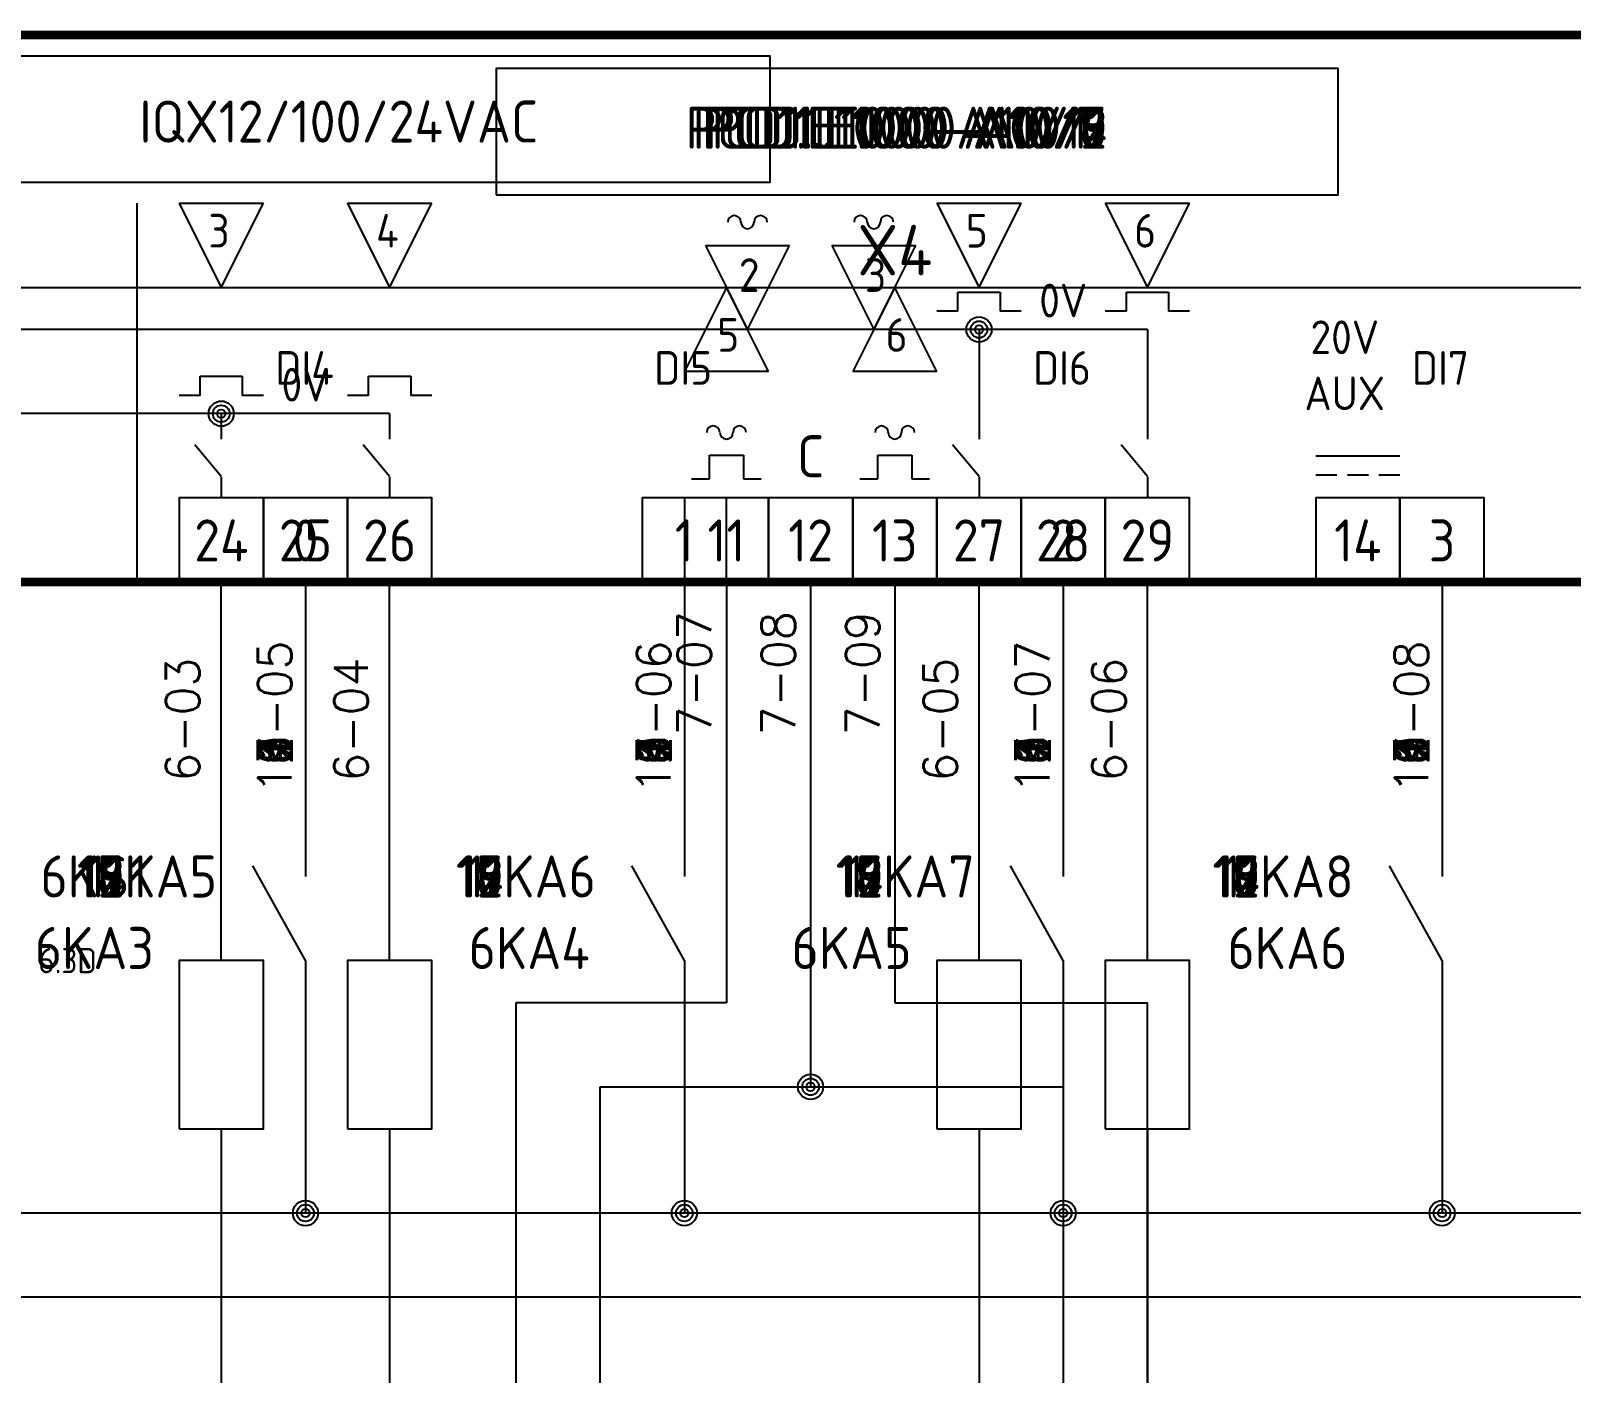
# Model space of a CAD drawing. Extents: x 21 to 418, y 12 to 268.
# Drawn here: x 166.2 to 257.7, y 180.5 to 260.3 of the extents above; entities that cross this region are included whole.
import ezdxf
from ezdxf.enums import TextEntityAlignment as Align

# ---------------------------------------------------------------- set-up
doc = ezdxf.new("R2010")
doc.units = 0
doc.header["$LTSCALE"] = 10
doc.linetypes.add('NASCOSTA2', pattern=[0.1875, 0.125, -0.0625])
doc.layers.get('0').update_dxf_attribs({"linetype": 'CONTINUOUS'})
for name, color, linetype in [('10', 9, 'CONTINUOUS'), ('11', 9, 'CONTINUOUS'), ('12', 9, 'CONTINUOUS'), ('13', 9, 'CONTINUOUS'), ('14', 9, 'CONTINUOUS'), ('15', 9, 'CONTINUOUS'), ('16', 9, 'CONTINUOUS'), ('17', 9, 'CONTINUOUS'), ('18', 9, 'CONTINUOUS'), ('6', 9, 'CONTINUOUS'), ('7', 9, 'CONTINUOUS'), ('8', 9, 'CONTINUOUS'), ('9', 9, 'CONTINUOUS')]:
    doc.layers.add(name, color=color, linetype=linetype)
doc.layers.get('0').freeze()
doc.styles.add('SIMPLEX', font='simplex')
doc.styles.add('SPAC', font='isocp.shx')

# ---------------------------------------------------------------- blocks, each defined once
blk = doc.blocks.new('BLK56')
at = {"color": 7}
for p, q in [((0, 12.5), (0, 17.5)), ((0, 2.5), (0, -2.5))]:
    blk.add_line(p, q, dxfattribs=at)
blk.add_lwpolyline([(-2.5, 2.5), (2.5, 2.5), (2.5, 12.5), (-2.5, 12.5)], close=True, dxfattribs=at)
at = {"color": 4, "style": 'SPAC', "flags": 9}
blk.add_attdef('QUADRO', text='', height=2.5, dxfattribs=at).set_placement((-4, 16), align=Align.RIGHT)
at = {"color": 3, "style": 'SPAC', "width": 0.75, "flags": 8}
blk.add_attdef('PINA1', text='', height=1.75, rotation=90, dxfattribs=at).set_placement((-1, 17.5), align=Align.RIGHT)
at = {"color": 4, "style": 'SPAC'}
blk.add_attdef('NOME', text='', height=2.5, dxfattribs=at).set_placement((-4, 12), align=Align.RIGHT)
at = {"color": 7, "style": 'SPAC', "flags": 9}
for tag, p in [('COSTRUTTORE', (-6, 8.5)), ('TIPO', (-6, 6))]:
    blk.add_attdef(tag, text='', height=1.5, dxfattribs=at).set_placement(p, align=Align.RIGHT)
at = {"color": 6, "style": 'SPAC'}
for tag, p, flags in [('CODICE', (3.5, 3.5), 1), ('OFFSET', (3.5, 2), 9), ('PRES', (3.5, 0.5), 9), ('DESCRIZIONE', (3.5, -1), 9), ('SUPPORTO', (3.5, -2.5), 9), ('PR4', (3.5, -4), 9)]:
    blk.add_attdef(tag, p, '', height=1, dxfattribs=dict(at, flags=flags))
at = {"color": 3, "style": 'SPAC', "width": 0.75, "flags": 8}
blk.add_attdef('PINB1', (-1, -2.5), '', height=1.75, rotation=90, dxfattribs=at)
at = {"color": 7, "style": 'SPAC', "flags": 9}
for tag, p in [('FUNZIONE1', (0, -8.5)), ('FUNZIONE2', (0, -11.5))]:
    blk.add_attdef(tag, text='', height=2, dxfattribs=at).set_placement(p, align=Align.CENTER)
blk = doc.blocks.new('Numero_Filo')
at = {"color": 3, "style": 'SIMPLEX'}
for tag, flags, p in [('SUPPORTO', 9, (-3.287, 2.732)), ('RIP', 1, (-0.923, 2.732)), ('N', 8, (1.077, 0.732))]:
    blk.add_attdef(tag, text='', height=2, rotation=90, dxfattribs=dict(at, flags=flags)).set_placement(p, align=Align.RIGHT)
blk = doc.blocks.new('PUNTO')
for radius in [0.75, 0.5, 0.25]:
    blk.add_circle((0, 0), radius)
blk = doc.blocks.new('NA1_F')
at = {"color": 7}
for p, q in [((0, 0), (0, -5)), ((0, -10), (-3.125, -4.375)), ((0, -10), (0, -15))]:
    blk.add_line(p, q, dxfattribs=at)
at = {"color": 3, "style": 'SPAC', "width": 0.75, "flags": 8}
blk.add_attdef('PINA1', text='', height=1.75, rotation=90, dxfattribs=at).set_placement((-1, 0), align=Align.RIGHT)
at = {"color": 4, "style": 'SPAC'}
blk.add_attdef('NOME', text='', height=2.5, dxfattribs=at).set_placement((-5.25, -5), align=Align.MIDDLE_RIGHT)
at = {"color": 7, "style": 'SPAC'}
for tag, flags, p in [('REG', 8, (-5.25, -10)), ('FUNZIONE1', 9, (-5.25, -12.5)), ('FUNZIONE2', 9, (-5.25, -15))]:
    blk.add_attdef(tag, text='', height=1.5, dxfattribs=dict(at, flags=flags)).set_placement(p, align=Align.MIDDLE_RIGHT)
at = {"color": 3, "style": 'SPAC', "width": 0.75, "flags": 8}
blk.add_attdef('PINB1', (-1, -15), '', height=1.75, rotation=90, dxfattribs=at)
at = {"color": 6, "style": 'SPAC', "flags": 9}
blk.add_attdef('PRES', (1, -14.5), '', height=1, dxfattribs=at)

msp = doc.modelspace()

# ---------------------------------------------------------------- linework, layer by layer
at = {"layer": '10'}
for p, q in [((172.5, 227.5), (172.5, 250)), ((42.5, 245), (372.45, 245)), ((182.5, 227.5), (182.5, 215)), ((205, 227.5), (205, 215)), ((227.5, 227.5), (227.5, 215)), ((250, 227.5), (250, 215)), ((227.5, 202.5), (227.5, 200)), ((250, 202.5), (250, 200)), ((182.5, 200), (182.5, 197.5)), ((205, 200), (205, 197.5)), ((227.5, 200), (227.5, 197.5)), ((250, 200), (250, 197.5)), ((182.5, 197.5), (182.5, 190)), ((205, 197.5), (205, 190)), ((227.5, 197.5), (227.5, 190)), ((250, 197.5), (250, 190))]:
    msp.add_line(p, q, dxfattribs=at)
at = {"layer": '10', "color": 1, "linetype": 'Continuous'}
for p, q in [((407.5, 190), (32.7, 190)), ((407.5, 185), (32.7, 185))]:
    msp.add_line(p, q, dxfattribs=at)
at = {"layer": '10', "const_width": 0.5}
for points in [[(372.45, 260), (34.95, 260)], [(372.45, 227.5), (34.95, 227.5)]]:
    msp.add_lwpolyline(points, dxfattribs=at)
at = {"layer": '10'}
for points in [[(193.825, 250.502), (243.825, 250.502), (243.825, 258.002), (193.825, 258.002)], [(180, 227.5), (185, 227.5), (185, 232.5), (180, 232.5)], [(202.5, 227.5), (207.5, 227.5), (207.5, 232.5), (202.5, 232.5)], [(225, 227.5), (230, 227.5), (230, 232.5), (225, 232.5)], [(247.5, 227.5), (252.5, 227.5), (252.5, 232.5), (247.5, 232.5)]]:
    msp.add_lwpolyline(points, close=True, dxfattribs=at)
at = {"layer": '11'}
for p, q in [((172.5, 227.5), (172.5, 250)), ((42.5, 245), (372.45, 245)), ((182.5, 227.5), (182.5, 215)), ((205, 227.5), (205, 215)), ((227.5, 227.5), (227.5, 215)), ((250, 227.5), (250, 215)), ((227.5, 202.5), (227.5, 200)), ((250, 202.5), (250, 200)), ((182.5, 200), (182.5, 197.5)), ((205, 200), (205, 197.5)), ((227.5, 200), (227.5, 197.5)), ((250, 200), (250, 197.5)), ((182.5, 197.5), (182.5, 190)), ((205, 197.5), (205, 190)), ((227.5, 197.5), (227.5, 190)), ((250, 197.5), (250, 190))]:
    msp.add_line(p, q, dxfattribs=at)
at = {"layer": '11', "color": 1, "linetype": 'Continuous'}
for p, q in [((407.5, 190), (32.7, 190)), ((407.5, 185), (32.7, 185))]:
    msp.add_line(p, q, dxfattribs=at)
at = {"layer": '11', "const_width": 0.5}
for points in [[(372.45, 260), (34.95, 260)], [(372.45, 227.5), (34.95, 227.5)]]:
    msp.add_lwpolyline(points, dxfattribs=at)
at = {"layer": '11'}
for points in [[(193.825, 250.502), (243.825, 250.502), (243.825, 258.002), (193.825, 258.002)], [(180, 227.5), (185, 227.5), (185, 232.5), (180, 232.5)], [(202.5, 227.5), (207.5, 227.5), (207.5, 232.5), (202.5, 232.5)], [(225, 227.5), (230, 227.5), (230, 232.5), (225, 232.5)], [(247.5, 227.5), (252.5, 227.5), (252.5, 232.5), (247.5, 232.5)]]:
    msp.add_lwpolyline(points, close=True, dxfattribs=at)
at = {"layer": '12'}
for p, q in [((172.5, 227.5), (172.5, 250)), ((42.5, 245), (372.45, 245)), ((182.5, 227.5), (182.5, 215)), ((205, 227.5), (205, 215)), ((227.5, 227.5), (227.5, 215)), ((250, 227.5), (250, 215)), ((227.5, 202.5), (227.5, 200)), ((250, 202.5), (250, 200)), ((182.5, 200), (182.5, 197.5)), ((205, 200), (205, 197.5)), ((227.5, 200), (227.5, 197.5)), ((250, 200), (250, 197.5)), ((182.5, 197.5), (182.5, 190)), ((205, 197.5), (205, 190)), ((227.5, 197.5), (227.5, 190)), ((250, 197.5), (250, 190))]:
    msp.add_line(p, q, dxfattribs=at)
at = {"layer": '12', "color": 1, "linetype": 'Continuous'}
for p, q in [((407.5, 190), (32.7, 190)), ((407.5, 185), (32.7, 185))]:
    msp.add_line(p, q, dxfattribs=at)
at = {"layer": '12', "const_width": 0.5}
for points in [[(372.45, 260), (34.95, 260)], [(372.45, 227.5), (34.95, 227.5)]]:
    msp.add_lwpolyline(points, dxfattribs=at)
at = {"layer": '12'}
for points in [[(193.825, 250.502), (243.825, 250.502), (243.825, 258.002), (193.825, 258.002)], [(180, 227.5), (185, 227.5), (185, 232.5), (180, 232.5)], [(202.5, 227.5), (207.5, 227.5), (207.5, 232.5), (202.5, 232.5)], [(225, 227.5), (230, 227.5), (230, 232.5), (225, 232.5)], [(247.5, 227.5), (252.5, 227.5), (252.5, 232.5), (247.5, 232.5)]]:
    msp.add_lwpolyline(points, close=True, dxfattribs=at)
at = {"layer": '13'}
for p, q in [((172.5, 227.5), (172.5, 250)), ((42.5, 245), (372.45, 245)), ((182.5, 227.5), (182.5, 215)), ((205, 227.5), (205, 215)), ((227.5, 227.5), (227.5, 215)), ((250, 227.5), (250, 215)), ((227.5, 202.5), (227.5, 200)), ((250, 202.5), (250, 200)), ((182.5, 200), (182.5, 197.5)), ((205, 200), (205, 197.5)), ((227.5, 200), (227.5, 197.5)), ((250, 200), (250, 197.5)), ((182.5, 197.5), (182.5, 190)), ((205, 197.5), (205, 190)), ((227.5, 197.5), (227.5, 190)), ((250, 197.5), (250, 190))]:
    msp.add_line(p, q, dxfattribs=at)
at = {"layer": '13', "color": 1, "linetype": 'Continuous'}
for p, q in [((407.5, 190), (32.7, 190)), ((407.5, 185), (32.7, 185))]:
    msp.add_line(p, q, dxfattribs=at)
at = {"layer": '13', "const_width": 0.5}
for points in [[(372.45, 260), (34.95, 260)], [(372.45, 227.5), (34.95, 227.5)]]:
    msp.add_lwpolyline(points, dxfattribs=at)
at = {"layer": '13'}
for points in [[(193.825, 250.502), (243.825, 250.502), (243.825, 258.002), (193.825, 258.002)], [(180, 227.5), (185, 227.5), (185, 232.5), (180, 232.5)], [(202.5, 227.5), (207.5, 227.5), (207.5, 232.5), (202.5, 232.5)], [(225, 227.5), (230, 227.5), (230, 232.5), (225, 232.5)], [(247.5, 227.5), (252.5, 227.5), (252.5, 232.5), (247.5, 232.5)]]:
    msp.add_lwpolyline(points, close=True, dxfattribs=at)
at = {"layer": '14'}
for p, q in [((172.5, 227.5), (172.5, 250)), ((42.5, 245), (372.45, 245)), ((182.5, 227.5), (182.5, 215)), ((205, 227.5), (205, 215)), ((227.5, 227.5), (227.5, 215)), ((250, 227.5), (250, 215)), ((227.5, 202.5), (227.5, 200)), ((250, 202.5), (250, 200)), ((182.5, 200), (182.5, 197.5)), ((205, 200), (205, 197.5)), ((227.5, 200), (227.5, 197.5)), ((250, 200), (250, 197.5)), ((182.5, 197.5), (182.5, 190)), ((205, 197.5), (205, 190)), ((227.5, 197.5), (227.5, 190)), ((250, 197.5), (250, 190))]:
    msp.add_line(p, q, dxfattribs=at)
at = {"layer": '14', "color": 1, "linetype": 'Continuous'}
for p, q in [((407.5, 190), (32.7, 190)), ((407.5, 185), (32.7, 185))]:
    msp.add_line(p, q, dxfattribs=at)
at = {"layer": '14', "const_width": 0.5}
for points in [[(372.45, 260), (34.95, 260)], [(372.45, 227.5), (34.95, 227.5)]]:
    msp.add_lwpolyline(points, dxfattribs=at)
at = {"layer": '14'}
for points in [[(193.825, 250.502), (243.825, 250.502), (243.825, 258.002), (193.825, 258.002)], [(180, 227.5), (185, 227.5), (185, 232.5), (180, 232.5)], [(202.5, 227.5), (207.5, 227.5), (207.5, 232.5), (202.5, 232.5)], [(225, 227.5), (230, 227.5), (230, 232.5), (225, 232.5)], [(247.5, 227.5), (252.5, 227.5), (252.5, 232.5), (247.5, 232.5)]]:
    msp.add_lwpolyline(points, close=True, dxfattribs=at)
at = {"layer": '15'}
for p, q in [((172.5, 227.5), (172.5, 250)), ((42.5, 245), (372.45, 245)), ((182.5, 227.5), (182.5, 215)), ((205, 227.5), (205, 215)), ((227.5, 227.5), (227.5, 215)), ((250, 227.5), (250, 215)), ((227.5, 202.5), (227.5, 200)), ((250, 202.5), (250, 200)), ((182.5, 200), (182.5, 197.5)), ((205, 200), (205, 197.5)), ((227.5, 200), (227.5, 197.5)), ((250, 200), (250, 197.5)), ((182.5, 197.5), (182.5, 190)), ((205, 197.5), (205, 190)), ((227.5, 197.5), (227.5, 190)), ((250, 197.5), (250, 190))]:
    msp.add_line(p, q, dxfattribs=at)
at = {"layer": '15', "color": 1, "linetype": 'Continuous'}
for p, q in [((407.5, 190), (32.7, 190)), ((407.5, 185), (32.7, 185))]:
    msp.add_line(p, q, dxfattribs=at)
at = {"layer": '15', "const_width": 0.5}
for points in [[(372.45, 260), (34.95, 260)], [(372.45, 227.5), (34.95, 227.5)]]:
    msp.add_lwpolyline(points, dxfattribs=at)
at = {"layer": '15'}
for points in [[(193.825, 250.502), (243.825, 250.502), (243.825, 258.002), (193.825, 258.002)], [(180, 227.5), (185, 227.5), (185, 232.5), (180, 232.5)], [(202.5, 227.5), (207.5, 227.5), (207.5, 232.5), (202.5, 232.5)], [(225, 227.5), (230, 227.5), (230, 232.5), (225, 232.5)], [(247.5, 227.5), (252.5, 227.5), (252.5, 232.5), (247.5, 232.5)]]:
    msp.add_lwpolyline(points, close=True, dxfattribs=at)
at = {"layer": '16'}
for p, q in [((172.5, 227.5), (172.5, 250)), ((42.5, 245), (372.45, 245)), ((182.5, 227.5), (182.5, 215)), ((205, 227.5), (205, 215)), ((227.5, 227.5), (227.5, 215)), ((250, 227.5), (250, 215)), ((227.5, 202.5), (227.5, 200)), ((250, 202.5), (250, 200)), ((182.5, 200), (182.5, 197.5)), ((205, 200), (205, 197.5)), ((227.5, 200), (227.5, 197.5)), ((250, 200), (250, 197.5)), ((182.5, 197.5), (182.5, 190)), ((205, 197.5), (205, 190)), ((227.5, 197.5), (227.5, 190)), ((250, 197.5), (250, 190))]:
    msp.add_line(p, q, dxfattribs=at)
at = {"layer": '16', "color": 1, "linetype": 'Continuous'}
for p, q in [((407.5, 190), (32.7, 190)), ((407.5, 185), (32.7, 185))]:
    msp.add_line(p, q, dxfattribs=at)
at = {"layer": '16', "const_width": 0.5}
for points in [[(372.45, 260), (34.95, 260)], [(372.45, 227.5), (34.95, 227.5)]]:
    msp.add_lwpolyline(points, dxfattribs=at)
at = {"layer": '16'}
for points in [[(193.825, 250.502), (243.825, 250.502), (243.825, 258.002), (193.825, 258.002)], [(180, 227.5), (185, 227.5), (185, 232.5), (180, 232.5)], [(202.5, 227.5), (207.5, 227.5), (207.5, 232.5), (202.5, 232.5)], [(225, 227.5), (230, 227.5), (230, 232.5), (225, 232.5)], [(247.5, 227.5), (252.5, 227.5), (252.5, 232.5), (247.5, 232.5)]]:
    msp.add_lwpolyline(points, close=True, dxfattribs=at)
at = {"layer": '17'}
for p, q in [((172.5, 227.5), (172.5, 250)), ((42.5, 245), (372.45, 245)), ((182.5, 227.5), (182.5, 215)), ((205, 227.5), (205, 215)), ((227.5, 227.5), (227.5, 215)), ((250, 227.5), (250, 215)), ((227.5, 202.5), (227.5, 200)), ((250, 202.5), (250, 200)), ((182.5, 200), (182.5, 197.5)), ((205, 200), (205, 197.5)), ((227.5, 200), (227.5, 197.5)), ((250, 200), (250, 197.5)), ((182.5, 197.5), (182.5, 190)), ((205, 197.5), (205, 190)), ((227.5, 197.5), (227.5, 190)), ((250, 197.5), (250, 190))]:
    msp.add_line(p, q, dxfattribs=at)
at = {"layer": '17', "color": 1, "linetype": 'Continuous'}
for p, q in [((407.5, 190), (32.7, 190)), ((407.5, 185), (32.7, 185))]:
    msp.add_line(p, q, dxfattribs=at)
at = {"layer": '17', "const_width": 0.5}
for points in [[(372.45, 260), (34.95, 260)], [(372.45, 227.5), (34.95, 227.5)]]:
    msp.add_lwpolyline(points, dxfattribs=at)
at = {"layer": '17'}
for points in [[(193.825, 250.502), (243.825, 250.502), (243.825, 258.002), (193.825, 258.002)], [(180, 227.5), (185, 227.5), (185, 232.5), (180, 232.5)], [(202.5, 227.5), (207.5, 227.5), (207.5, 232.5), (202.5, 232.5)], [(225, 227.5), (230, 227.5), (230, 232.5), (225, 232.5)], [(247.5, 227.5), (252.5, 227.5), (252.5, 232.5), (247.5, 232.5)]]:
    msp.add_lwpolyline(points, close=True, dxfattribs=at)
at = {"layer": '18'}
for p, q in [((172.5, 227.5), (172.5, 250)), ((42.5, 245), (372.45, 245)), ((182.5, 227.5), (182.5, 215)), ((205, 227.5), (205, 215)), ((227.5, 227.5), (227.5, 215)), ((250, 227.5), (250, 215)), ((227.5, 202.5), (227.5, 200)), ((250, 202.5), (250, 200)), ((182.5, 200), (182.5, 197.5)), ((205, 200), (205, 197.5)), ((227.5, 200), (227.5, 197.5)), ((250, 200), (250, 197.5)), ((182.5, 197.5), (182.5, 190)), ((205, 197.5), (205, 190)), ((227.5, 197.5), (227.5, 190)), ((250, 197.5), (250, 190))]:
    msp.add_line(p, q, dxfattribs=at)
at = {"layer": '18', "color": 1, "linetype": 'Continuous'}
for p, q in [((407.5, 190), (32.7, 190)), ((407.5, 185), (32.7, 185))]:
    msp.add_line(p, q, dxfattribs=at)
at = {"layer": '18', "const_width": 0.5}
for points in [[(372.45, 260), (34.95, 260)], [(372.45, 227.5), (34.95, 227.5)]]:
    msp.add_lwpolyline(points, dxfattribs=at)
at = {"layer": '18'}
for points in [[(193.825, 250.502), (243.825, 250.502), (243.825, 258.002), (193.825, 258.002)], [(180, 227.5), (185, 227.5), (185, 232.5), (180, 232.5)], [(202.5, 227.5), (207.5, 227.5), (207.5, 232.5), (202.5, 232.5)], [(225, 227.5), (230, 227.5), (230, 232.5), (225, 232.5)], [(247.5, 227.5), (252.5, 227.5), (252.5, 232.5), (247.5, 232.5)]]:
    msp.add_lwpolyline(points, close=True, dxfattribs=at)
at = {"layer": '6'}
for p, q in [((175, 250), (180, 250)), ((175, 250), (177.5, 245)), ((177.5, 245), (180, 250)), ((185, 250), (190, 250)), ((185, 250), (187.5, 245)), ((187.5, 245), (190, 250)), ((220, 250), (225, 250)), ((220, 250), (222.5, 245)), ((222.5, 245), (225, 250)), ((230, 250), (235, 250)), ((230, 250), (232.5, 245)), ((232.5, 245), (235, 250)), ((221.25, 243.584), (221.25, 244.725)), ((221.25, 244.725), (223.75, 244.725)), ((223.75, 244.725), (223.75, 243.584)), ((231.25, 243.584), (231.25, 244.725)), ((231.25, 244.725), (233.75, 244.725)), ((233.75, 244.725), (233.75, 243.584)), ((221.25, 243.584), (220, 243.584)), ((225, 243.584), (223.75, 243.584)), ((231.25, 243.584), (230, 243.584)), ((235, 243.584), (233.75, 243.584)), ((232.5, 242.5), (102.5, 242.5)), ((222.5, 242.5), (222.5, 235.978)), ((232.5, 242.5), (232.5, 235.978)), ((176.25, 238.584), (176.25, 239.725)), ((176.25, 239.725), (178.75, 239.725)), ((178.75, 239.725), (178.75, 238.584)), ((186.25, 238.584), (186.25, 239.725)), ((186.25, 239.725), (188.75, 239.725)), ((188.75, 239.725), (188.75, 238.584)), ((176.25, 238.584), (175, 238.584)), ((180, 238.584), (178.75, 238.584)), ((186.25, 238.584), (185, 238.584)), ((190, 238.584), (188.75, 238.584)), ((187.5, 237.5), (107.5, 237.5)), ((177.5, 237.5), (177.5, 235.978)), ((187.5, 237.5), (187.5, 235.978)), ((177.5, 233.762), (175.933, 235.657)), ((187.5, 233.762), (185.933, 235.657)), ((222.5, 233.762), (220.933, 235.657)), ((232.5, 233.762), (230.933, 235.657)), ((177.5, 233.738), (177.5, 232.5)), ((187.5, 233.738), (187.5, 232.5)), ((222.5, 233.738), (222.5, 232.5)), ((232.5, 233.738), (232.5, 232.5)), ((177.5, 210), (177.5, 227.5)), ((187.5, 210), (187.5, 227.5)), ((222.5, 210), (222.5, 227.5)), ((232.5, 210), (232.5, 227.5))]:
    msp.add_line(p, q, dxfattribs=at)
at = {"layer": '6', "color": 1, "linetype": 'Continuous'}
for p, q in [((177.5, 190), (177.5, 162.5)), ((187.5, 190), (187.5, 162.5)), ((222.5, 190), (222.5, 162.5)), ((232.5, 190), (232.5, 162.5))]:
    msp.add_line(p, q, dxfattribs=at)
at = {"layer": '6', "const_width": 0.5}
for points in [[(312.6, 260), (69.95, 260)], [(312.6, 227.5), (69.95, 227.5)]]:
    msp.add_lwpolyline(points, dxfattribs=at)
at = {"layer": '6'}
for points in [[(160.1, 251.25), (210.1, 251.25), (210.1, 258.75), (160.1, 258.75)], [(175, 227.5), (180, 227.5), (180, 232.5), (175, 232.5)], [(180, 227.5), (185, 227.5), (185, 232.5), (180, 232.5)], [(185, 227.5), (190, 227.5), (190, 232.5), (185, 232.5)], [(220, 227.5), (225, 227.5), (225, 232.5), (220, 232.5)], [(225, 227.5), (230, 227.5), (230, 232.5), (225, 232.5)], [(230, 227.5), (235, 227.5), (235, 232.5), (230, 232.5)]]:
    msp.add_lwpolyline(points, close=True, dxfattribs=at)
at = {"layer": '7'}
for p, q in [((206.25, 247.5), (211.25, 247.5)), ((206.25, 247.5), (208.75, 242.5)), ((208.75, 242.5), (211.25, 247.5)), ((213.75, 247.5), (218.75, 247.5)), ((213.75, 247.5), (216.25, 242.5)), ((216.25, 242.5), (218.75, 247.5)), ((207.5, 245), (205, 240)), ((210, 240), (207.5, 245)), ((217.5, 245), (215, 240)), ((220, 240), (217.5, 245)), ((210, 240), (205, 240)), ((220, 240), (215, 240)), ((206.491, 233.624), (206.491, 235.035)), ((206.491, 235.035), (208.509, 235.035)), ((208.509, 235.035), (208.509, 233.624)), ((216.491, 233.624), (216.491, 235.035)), ((216.491, 235.035), (218.509, 235.035)), ((218.509, 235.035), (218.509, 233.624)), ((242.5, 235), (247.5, 235)), ((205.431, 233.624), (206.491, 233.624)), ((208.509, 233.624), (209.569, 233.624)), ((215.431, 233.624), (216.491, 233.624)), ((218.509, 233.624), (219.569, 233.624)), ((207.5, 227.5), (207.5, 202.5)), ((212.5, 227.5), (212.5, 197.5)), ((217.5, 227.5), (217.5, 202.5)), ((207.5, 202.5), (195, 202.5)), ((195, 202.5), (195, 115)), ((217.5, 202.5), (232.5, 202.5)), ((232.5, 115), (232.5, 202.5)), ((200, 197.5), (227.5, 197.5)), ((200, 115), (200, 197.5)), ((227.5, 197.5), (227.5, 115))]:
    msp.add_line(p, q, dxfattribs=at)
at = {"layer": '7', "linetype": 'NASCOSTA2'}
msp.add_line((242.5, 233.875), (247.5, 233.875), dxfattribs=at)
at = {"layer": '7', "const_width": 0.5}
for points in [[(312.6, 260), (69.95, 260)], [(312.6, 227.5), (69.95, 227.5)]]:
    msp.add_lwpolyline(points, dxfattribs=at)
at = {"layer": '7'}
for points in [[(160.1, 251.25), (210.1, 251.25), (210.1, 258.75), (160.1, 258.75)], [(205, 227.5), (210, 227.5), (210, 232.5), (205, 232.5)], [(210, 227.5), (215, 227.5), (215, 232.5), (210, 232.5)], [(215, 227.5), (220, 227.5), (220, 232.5), (215, 232.5)], [(242.5, 227.5), (247.5, 227.5), (247.5, 232.5), (242.5, 232.5)]]:
    msp.add_lwpolyline(points, close=True, dxfattribs=at)
for centre, start, end in [((207.969, 248.882), 0, 180), ((208.75, 248.882), 180, 0), ((209.531, 248.882), 0, 180), ((215.469, 248.882), 0, 180), ((216.25, 248.882), 180, 0), ((217.031, 248.882), 0, 180), ((206.719, 236.382), 0, 180), ((207.5, 236.382), 180, 0), ((208.281, 236.382), 0, 180), ((216.719, 236.382), 0, 180), ((217.5, 236.382), 180, 0), ((218.281, 236.382), 0, 180)]:
    msp.add_arc(centre, 0.39, start, end, dxfattribs=at)
at = {"layer": '8'}
for p, q in [((172.5, 227.5), (172.5, 250)), ((42.5, 245), (372.45, 245)), ((182.5, 227.5), (182.5, 215)), ((205, 227.5), (205, 215)), ((227.5, 227.5), (227.5, 215)), ((250, 227.5), (250, 215)), ((227.5, 202.5), (227.5, 200)), ((250, 202.5), (250, 200)), ((182.5, 200), (182.5, 197.5)), ((205, 200), (205, 197.5)), ((227.5, 200), (227.5, 197.5)), ((250, 200), (250, 197.5)), ((182.5, 197.5), (182.5, 190)), ((205, 197.5), (205, 190)), ((227.5, 197.5), (227.5, 190)), ((250, 197.5), (250, 190))]:
    msp.add_line(p, q, dxfattribs=at)
at = {"layer": '8', "color": 1, "linetype": 'Continuous'}
for p, q in [((407.5, 190), (32.7, 190)), ((407.5, 185), (32.7, 185))]:
    msp.add_line(p, q, dxfattribs=at)
at = {"layer": '8', "const_width": 0.5}
for points in [[(372.45, 260), (34.95, 260)], [(372.45, 227.5), (34.95, 227.5)]]:
    msp.add_lwpolyline(points, dxfattribs=at)
at = {"layer": '8'}
for points in [[(193.825, 250.502), (243.825, 250.502), (243.825, 258.002), (193.825, 258.002)], [(180, 227.5), (185, 227.5), (185, 232.5), (180, 232.5)], [(202.5, 227.5), (207.5, 227.5), (207.5, 232.5), (202.5, 232.5)], [(225, 227.5), (230, 227.5), (230, 232.5), (225, 232.5)], [(247.5, 227.5), (252.5, 227.5), (252.5, 232.5), (247.5, 232.5)]]:
    msp.add_lwpolyline(points, close=True, dxfattribs=at)
at = {"layer": '9'}
for p, q in [((172.5, 227.5), (172.5, 250)), ((42.5, 245), (372.45, 245)), ((182.5, 227.5), (182.5, 215)), ((205, 227.5), (205, 215)), ((227.5, 227.5), (227.5, 215)), ((250, 227.5), (250, 215)), ((227.5, 202.5), (227.5, 200)), ((250, 202.5), (250, 200)), ((182.5, 200), (182.5, 197.5)), ((205, 200), (205, 197.5)), ((227.5, 200), (227.5, 197.5)), ((250, 200), (250, 197.5)), ((182.5, 197.5), (182.5, 190)), ((205, 197.5), (205, 190)), ((227.5, 197.5), (227.5, 190)), ((250, 197.5), (250, 190))]:
    msp.add_line(p, q, dxfattribs=at)
at = {"layer": '9', "color": 1, "linetype": 'Continuous'}
for p, q in [((407.5, 190), (32.7, 190)), ((407.5, 185), (32.7, 185))]:
    msp.add_line(p, q, dxfattribs=at)
at = {"layer": '9', "const_width": 0.5}
for points in [[(372.45, 260), (34.95, 260)], [(372.45, 227.5), (34.95, 227.5)]]:
    msp.add_lwpolyline(points, dxfattribs=at)
at = {"layer": '9'}
for points in [[(193.825, 250.502), (243.825, 250.502), (243.825, 258.002), (193.825, 258.002)], [(180, 227.5), (185, 227.5), (185, 232.5), (180, 232.5)], [(202.5, 227.5), (207.5, 227.5), (207.5, 232.5), (202.5, 232.5)], [(225, 227.5), (230, 227.5), (230, 232.5), (225, 232.5)], [(247.5, 227.5), (252.5, 227.5), (252.5, 232.5), (247.5, 232.5)]]:
    msp.add_lwpolyline(points, close=True, dxfattribs=at)

# ---------------------------------------------------------------- block references
at = {"layer": '10'}
for name, p, values in [('Numero_Filo', (180.6, 223.285), {'N': '10-05'}), ('Numero_Filo', (203.1, 223.285), {'N': '10-06'}), ('Numero_Filo', (225.6, 223.285), {'N': '10-07'}), ('Numero_Filo', (248.1, 223.285), {'N': '10-08'}), ('NA1_F', (182.5, 215), {'NOME': '10KA5'}), ('NA1_F', (205, 215), {'NOME': '10KA6'}), ('NA1_F', (227.5, 215), {'NOME': '10KA7'}), ('NA1_F', (250, 215), {'NOME': '10KA8'})]:
    msp.add_blockref(name, p, dxfattribs=at).add_auto_attribs(values)
for p in [(182.5, 190), (205, 190), (227.5, 190), (250, 190)]:
    msp.add_blockref('PUNTO', p, dxfattribs=at)
at = {"layer": '11'}
for name, p, values in [('Numero_Filo', (180.6, 223.285), {'N': '11-05'}), ('Numero_Filo', (203.1, 223.285), {'N': '11-06'}), ('Numero_Filo', (225.6, 223.285), {'N': '11-07'}), ('Numero_Filo', (248.1, 223.285), {'N': '11-08'}), ('NA1_F', (182.5, 215), {'NOME': '11KA5'}), ('NA1_F', (205, 215), {'NOME': '11KA6'}), ('NA1_F', (227.5, 215), {'NOME': '11KA7'}), ('NA1_F', (250, 215), {'NOME': '11KA8'})]:
    msp.add_blockref(name, p, dxfattribs=at).add_auto_attribs(values)
for p in [(182.5, 190), (205, 190), (227.5, 190), (250, 190)]:
    msp.add_blockref('PUNTO', p, dxfattribs=at)
at = {"layer": '12'}
for name, p, values in [('Numero_Filo', (180.6, 223.285), {'N': '12-05'}), ('Numero_Filo', (203.1, 223.285), {'N': '12-06'}), ('Numero_Filo', (225.6, 223.285), {'N': '12-07'}), ('Numero_Filo', (248.1, 223.285), {'N': '12-08'}), ('NA1_F', (182.5, 215), {'NOME': '12KA5'}), ('NA1_F', (205, 215), {'NOME': '12KA6'}), ('NA1_F', (227.5, 215), {'NOME': '12KA7'}), ('NA1_F', (250, 215), {'NOME': '12KA8'})]:
    msp.add_blockref(name, p, dxfattribs=at).add_auto_attribs(values)
for p in [(182.5, 190), (205, 190), (227.5, 190), (250, 190)]:
    msp.add_blockref('PUNTO', p, dxfattribs=at)
at = {"layer": '13'}
for name, p, values in [('Numero_Filo', (180.6, 223.285), {'N': '13-05'}), ('Numero_Filo', (203.1, 223.285), {'N': '13-06'}), ('Numero_Filo', (225.6, 223.285), {'N': '13-07'}), ('Numero_Filo', (248.1, 223.285), {'N': '13-08'}), ('NA1_F', (182.5, 215), {'NOME': '13KA5'}), ('NA1_F', (205, 215), {'NOME': '13KA6'}), ('NA1_F', (227.5, 215), {'NOME': '13KA7'}), ('NA1_F', (250, 215), {'NOME': '13KA8'})]:
    msp.add_blockref(name, p, dxfattribs=at).add_auto_attribs(values)
for p in [(182.5, 190), (205, 190), (227.5, 190), (250, 190)]:
    msp.add_blockref('PUNTO', p, dxfattribs=at)
at = {"layer": '14'}
for name, p, values in [('Numero_Filo', (180.6, 223.285), {'N': '14-05'}), ('Numero_Filo', (203.1, 223.285), {'N': '14-06'}), ('Numero_Filo', (225.6, 223.285), {'N': '14-07'}), ('Numero_Filo', (248.1, 223.285), {'N': '14-08'}), ('NA1_F', (182.5, 215), {'NOME': '14KA5'}), ('NA1_F', (205, 215), {'NOME': '14KA6'}), ('NA1_F', (227.5, 215), {'NOME': '14KA7'}), ('NA1_F', (250, 215), {'NOME': '14KA8'})]:
    msp.add_blockref(name, p, dxfattribs=at).add_auto_attribs(values)
for p in [(182.5, 190), (205, 190), (227.5, 190), (250, 190)]:
    msp.add_blockref('PUNTO', p, dxfattribs=at)
at = {"layer": '15'}
for name, p, values in [('Numero_Filo', (180.6, 223.285), {'N': '15-05'}), ('Numero_Filo', (203.1, 223.285), {'N': '15-06'}), ('Numero_Filo', (225.6, 223.285), {'N': '15-07'}), ('Numero_Filo', (248.1, 223.285), {'N': '15-08'}), ('NA1_F', (182.5, 215), {'NOME': '15KA5'}), ('NA1_F', (205, 215), {'NOME': '15KA6'}), ('NA1_F', (227.5, 215), {'NOME': '15KA7'}), ('NA1_F', (250, 215), {'NOME': '15KA8'})]:
    msp.add_blockref(name, p, dxfattribs=at).add_auto_attribs(values)
for p in [(182.5, 190), (205, 190), (227.5, 190), (250, 190)]:
    msp.add_blockref('PUNTO', p, dxfattribs=at)
at = {"layer": '16'}
for name, p, values in [('Numero_Filo', (180.6, 223.285), {'N': '16-05'}), ('Numero_Filo', (203.1, 223.285), {'N': '16-06'}), ('Numero_Filo', (225.6, 223.285), {'N': '16-07'}), ('Numero_Filo', (248.1, 223.285), {'N': '16-08'}), ('NA1_F', (182.5, 215), {'NOME': '16KA5'}), ('NA1_F', (205, 215), {'NOME': '16KA6'}), ('NA1_F', (227.5, 215), {'NOME': '16KA7'}), ('NA1_F', (250, 215), {'NOME': '16KA8'})]:
    msp.add_blockref(name, p, dxfattribs=at).add_auto_attribs(values)
for p in [(182.5, 190), (205, 190), (227.5, 190), (250, 190)]:
    msp.add_blockref('PUNTO', p, dxfattribs=at)
at = {"layer": '17'}
for name, p, values in [('Numero_Filo', (180.6, 223.285), {'N': '17-05'}), ('Numero_Filo', (203.1, 223.285), {'N': '17-06'}), ('Numero_Filo', (225.6, 223.285), {'N': '17-07'}), ('Numero_Filo', (248.1, 223.285), {'N': '17-08'}), ('NA1_F', (182.5, 215), {'NOME': '17KA5'}), ('NA1_F', (205, 215), {'NOME': '17KA6'}), ('NA1_F', (227.5, 215), {'NOME': '17KA7'}), ('NA1_F', (250, 215), {'NOME': '17KA8'})]:
    msp.add_blockref(name, p, dxfattribs=at).add_auto_attribs(values)
for p in [(182.5, 190), (205, 190), (227.5, 190), (250, 190)]:
    msp.add_blockref('PUNTO', p, dxfattribs=at)
at = {"layer": '18'}
for name, p, values in [('Numero_Filo', (180.6, 223.285), {'N': '18-05'}), ('Numero_Filo', (203.1, 223.285), {'N': '18-06'}), ('Numero_Filo', (225.6, 223.285), {'N': '18-07'}), ('Numero_Filo', (248.1, 223.285), {'N': '18-08'}), ('NA1_F', (182.5, 215), {'NOME': '18KA5'}), ('NA1_F', (205, 215), {'NOME': '18KA6'}), ('NA1_F', (227.5, 215), {'NOME': '18KA7'}), ('NA1_F', (250, 215), {'NOME': '18KA8'})]:
    msp.add_blockref(name, p, dxfattribs=at).add_auto_attribs(values)
for p in [(182.5, 190), (205, 190), (227.5, 190), (250, 190)]:
    msp.add_blockref('PUNTO', p, dxfattribs=at)
at = {"layer": '6'}
for p in [(222.5, 242.5), (177.5, 237.5)]:
    msp.add_blockref('PUNTO', p, dxfattribs=at)
for name, p, values in [('Numero_Filo', (175.134, 222.267), {'N': '6-03'}), ('Numero_Filo', (185.134, 222.267), {'N': '6-04'}), ('Numero_Filo', (220.134, 222.267), {'N': '6-05'}), ('Numero_Filo', (230.134, 222.267), {'N': '6-06'}), ('BLK56', (177.5, 192.5), {'NOME': '6KA3'}), ('BLK56', (222.5, 192.5), {'NOME': '6KA5'})]:
    msp.add_blockref(name, p, dxfattribs=at).add_auto_attribs(values)
ref = msp.add_blockref('BLK56', (187.5, 192.5), dxfattribs=at)
ref.add_attrib('NOME', '6KA4', dxfattribs={"layer": '0', "color": 4, "height": 2.5, "style": 'SPAC'}).set_placement((199.379, 204.5), align=Align.RIGHT)
ref = msp.add_blockref('BLK56', (232.5, 192.5), dxfattribs=at)
ref.add_attrib('NOME', '6KA6', dxfattribs={"layer": '0', "color": 4, "height": 2.5, "style": 'SPAC'}).set_placement((244.379, 204.5), align=Align.RIGHT)
at = {"layer": '7'}
for p, values in [((205.51, 225.024), {'N': '7-07'}), ((210.51, 225.024), {'N': '7-08'}), ((215.51, 225.024), {'N': '7-09'})]:
    msp.add_blockref('Numero_Filo', p, dxfattribs=at).add_auto_attribs(values)
ref = msp.add_blockref('NA1_F', (162.5, 215), dxfattribs=at)
ref.add_attrib('NOME', '6KS1', dxfattribs={"layer": '0', "color": 4, "height": 2.5, "style": 'SPAC'}).set_placement((173.137, 210), align=Align.MIDDLE_RIGHT)
ref.add_attrib('REG', '6.3D', dxfattribs={"layer": '0', "color": 7, "height": 1.5, "style": 'SPAC', "flags": 8}).set_placement((170.115, 205), align=Align.MIDDLE_RIGHT)
msp.add_blockref('PUNTO', (212.5, 197.5), dxfattribs=at)
at = {"layer": '8'}
for name, p, values in [('Numero_Filo', (180.6, 223.285), {'N': '8-05'}), ('Numero_Filo', (203.1, 223.285), {'N': '8-06'}), ('Numero_Filo', (225.6, 223.285), {'N': '8-07'}), ('Numero_Filo', (248.1, 223.285), {'N': '8-08'}), ('NA1_F', (182.5, 215), {'NOME': '8KA5'}), ('NA1_F', (205, 215), {'NOME': '8KA6'}), ('NA1_F', (227.5, 215), {'NOME': '8KA7'}), ('NA1_F', (250, 215), {'NOME': '8KA8'})]:
    msp.add_blockref(name, p, dxfattribs=at).add_auto_attribs(values)
for p in [(182.5, 190), (205, 190), (227.5, 190), (250, 190)]:
    msp.add_blockref('PUNTO', p, dxfattribs=at)
at = {"layer": '9'}
for name, p, values in [('Numero_Filo', (180.6, 223.285), {'N': '9-05'}), ('Numero_Filo', (203.1, 223.285), {'N': '9-06'}), ('Numero_Filo', (225.6, 223.285), {'N': '9-07'}), ('Numero_Filo', (248.1, 223.285), {'N': '9-08'}), ('NA1_F', (182.5, 215), {'NOME': '9KA5'}), ('NA1_F', (205, 215), {'NOME': '9KA6'}), ('NA1_F', (227.5, 215), {'NOME': '9KA7'}), ('NA1_F', (250, 215), {'NOME': '9KA8'})]:
    msp.add_blockref(name, p, dxfattribs=at).add_auto_attribs(values)
for p in [(182.5, 190), (205, 190), (227.5, 190), (250, 190)]:
    msp.add_blockref('PUNTO', p, dxfattribs=at)

# ---------------------------------------------------------------- texts
at = {"layer": '10', "width": 5, "attachment_point": 1, "style": 'SPAC'}
for s, insert, char_height in [('\\pxqc;X4', (215, 248.716), 3), ('{\\W0.624015; }DI4', (180, 241.216), 2), ('{\\W0.624015; }DI5', (202.5, 241.216), 2), ('{\\W0.624015; }DI6', (225, 241.216), 2), ('{\\W0.624015; }DI7', (247.5, 241.216), 2), ('\\pxqc;0', (180, 231.216), 2.5), ('\\pxqc;1', (202.5, 231.216), 2.5), ('\\pxqc;2', (225, 231.216), 2.5), ('\\pxqc;3', (247.5, 231.216), 2.5)]:
    msp.add_mtext(s, dxfattribs=dict(at, insert=insert, char_height=char_height))
at = {"layer": '10', "color": 4, "style": 'SPAC', "flags": 8}
msp.add_attdef('PCD1.E1000-A10/3', text='', height=2.5, dxfattribs=at).set_placement((230.103, 253.242), align=Align.RIGHT)
at = {"layer": '11', "width": 5, "attachment_point": 1, "style": 'SPAC'}
for s, insert, char_height in [('\\pxqc;X4', (215, 248.716), 3), ('{\\W0.624015; }DI4', (180, 241.216), 2), ('{\\W0.624015; }DI5', (202.5, 241.216), 2), ('{\\W0.624015; }DI6', (225, 241.216), 2), ('{\\W0.624015; }DI7', (247.5, 241.216), 2), ('\\pxqc;0', (180, 231.216), 2.5), ('\\pxqc;1', (202.5, 231.216), 2.5), ('\\pxqc;2', (225, 231.216), 2.5), ('\\pxqc;3', (247.5, 231.216), 2.5)]:
    msp.add_mtext(s, dxfattribs=dict(at, insert=insert, char_height=char_height))
at = {"layer": '11', "color": 4, "style": 'SPAC', "flags": 8}
msp.add_attdef('PCD1.E1000-A10/4', text='', height=2.5, dxfattribs=at).set_placement((230.103, 253.242), align=Align.RIGHT)
at = {"layer": '12', "width": 5, "attachment_point": 1, "style": 'SPAC'}
for s, insert, char_height in [('\\pxqc;X4', (215, 248.716), 3), ('{\\W0.624015; }DI4', (180, 241.216), 2), ('{\\W0.624015; }DI5', (202.5, 241.216), 2), ('{\\W0.624015; }DI6', (225, 241.216), 2), ('{\\W0.624015; }DI7', (247.5, 241.216), 2), ('\\pxqc;0', (180, 231.216), 2.5), ('\\pxqc;1', (202.5, 231.216), 2.5), ('\\pxqc;2', (225, 231.216), 2.5), ('\\pxqc;3', (247.5, 231.216), 2.5)]:
    msp.add_mtext(s, dxfattribs=dict(at, insert=insert, char_height=char_height))
at = {"layer": '12', "color": 4, "style": 'SPAC', "flags": 8}
msp.add_attdef('PCD1.E1000-A10/5', text='', height=2.5, dxfattribs=at).set_placement((230.103, 253.242), align=Align.RIGHT)
at = {"layer": '13', "width": 5, "attachment_point": 1, "style": 'SPAC'}
for s, insert, char_height in [('\\pxqc;X4', (215, 248.716), 3), ('{\\W0.624015; }DI4', (180, 241.216), 2), ('{\\W0.624015; }DI5', (202.5, 241.216), 2), ('{\\W0.624015; }DI6', (225, 241.216), 2), ('{\\W0.624015; }DI7', (247.5, 241.216), 2), ('\\pxqc;0', (180, 231.216), 2.5), ('\\pxqc;1', (202.5, 231.216), 2.5), ('\\pxqc;2', (225, 231.216), 2.5), ('\\pxqc;3', (247.5, 231.216), 2.5)]:
    msp.add_mtext(s, dxfattribs=dict(at, insert=insert, char_height=char_height))
at = {"layer": '13', "color": 4, "style": 'SPAC', "flags": 8}
msp.add_attdef('PCD1.E1000-A10/6', text='', height=2.5, dxfattribs=at).set_placement((230.103, 253.242), align=Align.RIGHT)
at = {"layer": '14', "width": 5, "attachment_point": 1, "style": 'SPAC'}
for s, insert, char_height in [('\\pxqc;X4', (215, 248.716), 3), ('{\\W0.624015; }DI4', (180, 241.216), 2), ('{\\W0.624015; }DI5', (202.5, 241.216), 2), ('{\\W0.624015; }DI6', (225, 241.216), 2), ('{\\W0.624015; }DI7', (247.5, 241.216), 2), ('\\pxqc;0', (180, 231.216), 2.5), ('\\pxqc;1', (202.5, 231.216), 2.5), ('\\pxqc;2', (225, 231.216), 2.5), ('\\pxqc;3', (247.5, 231.216), 2.5)]:
    msp.add_mtext(s, dxfattribs=dict(at, insert=insert, char_height=char_height))
at = {"layer": '14', "color": 4, "style": 'SPAC', "flags": 8}
msp.add_attdef('PCD1.E1000-A10/7', text='', height=2.5, dxfattribs=at).set_placement((230.103, 253.242), align=Align.RIGHT)
at = {"layer": '15', "width": 5, "attachment_point": 1, "style": 'SPAC'}
for s, insert, char_height in [('\\pxqc;X4', (215, 248.716), 3), ('{\\W0.624015; }DI4', (180, 241.216), 2), ('{\\W0.624015; }DI5', (202.5, 241.216), 2), ('{\\W0.624015; }DI6', (225, 241.216), 2), ('{\\W0.624015; }DI7', (247.5, 241.216), 2), ('\\pxqc;0', (180, 231.216), 2.5), ('\\pxqc;1', (202.5, 231.216), 2.5), ('\\pxqc;2', (225, 231.216), 2.5), ('\\pxqc;3', (247.5, 231.216), 2.5)]:
    msp.add_mtext(s, dxfattribs=dict(at, insert=insert, char_height=char_height))
at = {"layer": '15', "color": 4, "style": 'SPAC', "flags": 8}
msp.add_attdef('PCD1.E1000-A10/8', text='', height=2.5, dxfattribs=at).set_placement((230.103, 253.242), align=Align.RIGHT)
at = {"layer": '16', "width": 5, "attachment_point": 1, "style": 'SPAC'}
for s, insert, char_height in [('\\pxqc;X4', (215, 248.716), 3), ('{\\W0.624015; }DI4', (180, 241.216), 2), ('{\\W0.624015; }DI5', (202.5, 241.216), 2), ('{\\W0.624015; }DI6', (225, 241.216), 2), ('{\\W0.624015; }DI7', (247.5, 241.216), 2), ('\\pxqc;0', (180, 231.216), 2.5), ('\\pxqc;1', (202.5, 231.216), 2.5), ('\\pxqc;2', (225, 231.216), 2.5), ('\\pxqc;3', (247.5, 231.216), 2.5)]:
    msp.add_mtext(s, dxfattribs=dict(at, insert=insert, char_height=char_height))
at = {"layer": '16', "color": 4, "style": 'SPAC', "flags": 8}
msp.add_attdef('PCD1.E1000-A10/9', text='', height=2.5, dxfattribs=at).set_placement((230.103, 253.242), align=Align.RIGHT)
at = {"layer": '17', "width": 5, "attachment_point": 1, "style": 'SPAC'}
for s, insert, char_height in [('\\pxqc;X4', (215, 248.716), 3), ('{\\W0.624015; }DI4', (180, 241.216), 2), ('{\\W0.624015; }DI5', (202.5, 241.216), 2), ('{\\W0.624015; }DI6', (225, 241.216), 2), ('{\\W0.624015; }DI7', (247.5, 241.216), 2), ('\\pxqc;0', (180, 231.216), 2.5), ('\\pxqc;1', (202.5, 231.216), 2.5), ('\\pxqc;2', (225, 231.216), 2.5), ('\\pxqc;3', (247.5, 231.216), 2.5)]:
    msp.add_mtext(s, dxfattribs=dict(at, insert=insert, char_height=char_height))
at = {"layer": '17', "color": 4, "style": 'SPAC', "flags": 8}
msp.add_attdef('PCD1.E1000-A10/10', text='', height=2.5, dxfattribs=at).set_placement((230.103, 253.242), align=Align.RIGHT)
at = {"layer": '18', "width": 5, "attachment_point": 1, "style": 'SPAC'}
for s, insert, char_height in [('\\pxqc;X4', (215, 248.716), 3), ('{\\W0.624015; }DI4', (180, 241.216), 2), ('{\\W0.624015; }DI5', (202.5, 241.216), 2), ('{\\W0.624015; }DI6', (225, 241.216), 2), ('{\\W0.624015; }DI7', (247.5, 241.216), 2), ('\\pxqc;0', (180, 231.216), 2.5), ('\\pxqc;1', (202.5, 231.216), 2.5), ('\\pxqc;2', (225, 231.216), 2.5), ('\\pxqc;3', (247.5, 231.216), 2.5)]:
    msp.add_mtext(s, dxfattribs=dict(at, insert=insert, char_height=char_height))
at = {"layer": '18', "color": 4, "style": 'SPAC', "flags": 8}
msp.add_attdef('PCD1.E1000-A10/11', text='', height=2.5, dxfattribs=at).set_placement((230.103, 253.242), align=Align.RIGHT)
at = {"layer": '6', "width": 5, "attachment_point": 1, "style": 'SPAC'}
for s, insert, char_height in [('\\pxqc;3', (174.866, 249.368), 2), ('\\pxqc;4', (184.866, 249.368), 2), ('\\pxqc;5', (219.866, 249.368), 2), ('\\pxqc;6', (229.866, 249.368), 2), ('\\pxqc;0V', (225, 245.221), 2), ('\\pxqc;0V', (180, 240.221), 2), ('\\pxqc;24', (175, 231.216), 2.5), ('\\pxqc;25', (180, 231.216), 2.5), ('\\pxqc;26', (185, 231.216), 2.5), ('\\pxqc;27', (220, 231.216), 2.5), ('\\pxqc;28', (225, 231.216), 2.5), ('\\pxqc;29', (230, 231.216), 2.5)]:
    msp.add_mtext(s, dxfattribs=dict(at, insert=insert, char_height=char_height))
at = {"layer": '6', "color": 4, "style": 'SPAC', "flags": 8}
msp.add_attdef('IQX12/100/24VAC', text='', height=2.5, dxfattribs=at).set_placement((196.319, 253.608), align=Align.RIGHT)
at = {"layer": '7', "width": 5, "attachment_point": 1, "style": 'SPAC'}
for s, insert, char_height in [('\\pxqc;2', (206.354, 246.732), 2), ('\\pxqc;3', (213.854, 246.732), 2), ('\\pxqc;5', (205.104, 243.175), 2), ('\\pxqc;6', (215.104, 243.175), 2), ('\\pxqc;C', (210, 236.216), 2.5), ('\\pxqc;11', (205, 231.216), 2.5), ('\\pxqc;12', (210, 231.216), 2.5), ('\\pxqc;13', (215, 231.216), 2.5), ('\\pxqc;14', (242.5, 231.216), 2.5)]:
    msp.add_mtext(s, dxfattribs=dict(at, insert=insert, char_height=char_height))
at = {"layer": '7', "insert": (236.721, 243.04), "char_height": 3.5, "attachment_point": 1, "style": 'SPAC'}
msp.add_mtext_dynamic_manual_height_columns('\\pxqc;{\\H0.57143x;20V\\PAUX}', width=15, gutter_width=17.5, heights=[0], dxfattribs=at)
at = {"layer": '7', "color": 4, "style": 'SPAC', "flags": 8}
msp.add_attdef('IQX12/100/24VAC', text='', height=2.5, dxfattribs=at).set_placement((196.319, 253.608), align=Align.RIGHT)
at = {"layer": '8', "width": 5, "attachment_point": 1, "style": 'SPAC'}
for s, insert, char_height in [('\\pxqc;X4', (215, 248.716), 3), ('{\\W0.624015; }DI4', (180, 241.216), 2), ('{\\W0.624015; }DI5', (202.5, 241.216), 2), ('{\\W0.624015; }DI6', (225, 241.216), 2), ('{\\W0.624015; }DI7', (247.5, 241.216), 2), ('\\pxqc;0', (180, 231.216), 2.5), ('\\pxqc;1', (202.5, 231.216), 2.5), ('\\pxqc;2', (225, 231.216), 2.5), ('\\pxqc;3', (247.5, 231.216), 2.5)]:
    msp.add_mtext(s, dxfattribs=dict(at, insert=insert, char_height=char_height))
at = {"layer": '8', "color": 4, "style": 'SPAC', "flags": 8}
msp.add_attdef('PCD1.E1000-A10/1', text='', height=2.5, dxfattribs=at).set_placement((230.103, 253.242), align=Align.RIGHT)
at = {"layer": '9', "width": 5, "attachment_point": 1, "style": 'SPAC'}
for s, insert, char_height in [('\\pxqc;X4', (215, 248.716), 3), ('{\\W0.624015; }DI4', (180, 241.216), 2), ('{\\W0.624015; }DI5', (202.5, 241.216), 2), ('{\\W0.624015; }DI6', (225, 241.216), 2), ('{\\W0.624015; }DI7', (247.5, 241.216), 2), ('\\pxqc;0', (180, 231.216), 2.5), ('\\pxqc;1', (202.5, 231.216), 2.5), ('\\pxqc;2', (225, 231.216), 2.5), ('\\pxqc;3', (247.5, 231.216), 2.5)]:
    msp.add_mtext(s, dxfattribs=dict(at, insert=insert, char_height=char_height))
at = {"layer": '9', "color": 4, "style": 'SPAC', "flags": 8}
msp.add_attdef('PCD1.E1000-A10/2', text='', height=2.5, dxfattribs=at).set_placement((230.103, 253.242), align=Align.RIGHT)

doc.saveas('drawing.dxf')
